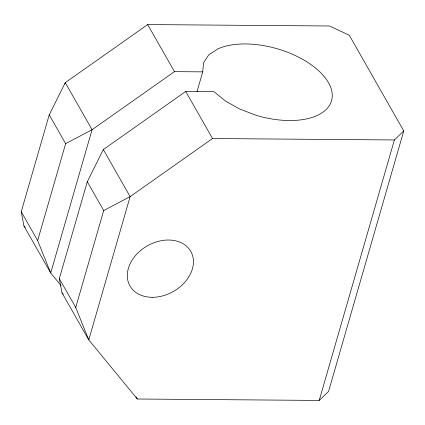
<?xml version="1.0" encoding="UTF-8"?>
<svg xmlns="http://www.w3.org/2000/svg" width="425" height="425" viewBox="0 0 425 425"><rect width="100%" height="100%" fill="white"/><g stroke="black" fill="none" stroke-linecap="round" stroke-linejoin="round"><path stroke-width="0.64" d="M197.025 91.603L202.725 71.862L203.57 62.677L208.771 54.82L217.967 48.833A66.773 34.887 16.1 0 1 328.498 82.716A66.773 34.887 16.1 0 1 255.707 115.159L239.583 108.97L225.362 100.964L214.003 91.683L185.73 91.46L103.339 149.552L87.29 181.725L59.314 278.651L61.986 292.814L88.772 339.883L137.333 399.006L319.207 400.43L328.567 391.425L403.75 130.953L349.276 35.227L329.54 25.994L147.666 24.57L65.275 82.662L49.226 114.835L21.25 211.756L23.927 225.925L50.708 272.993L61.173 285.733M64.908 83.938L65.275 82.662L92.06 129.731L50.708 272.993L37.66 240.598L21.25 211.756M37.66 240.598L65.636 143.671L49.226 114.835M403.75 130.953L394.389 139.958L212.516 138.534L130.124 196.626L88.772 339.883L75.724 307.487L103.7 210.561L87.29 181.725M319.207 400.43L394.389 139.958M202.725 71.862L174.452 71.639L92.06 129.731L65.636 143.671M103.7 210.561L130.124 196.626L103.339 149.552M23.927 225.925L25.181 227.449M61.986 292.814L63.245 294.344M147.666 24.57L174.452 71.639M185.73 91.46L212.516 138.534M136.027 396.706L137.333 399.006M59.314 278.651L75.724 307.487M152.102 297.303A34.977 26.281 -29.6 0 0 192.227 254.543A34.977 26.281 -29.6 0 0 136.786 254.113A34.977 26.281 -29.6 0 0 152.102 297.303"/></g></svg>
